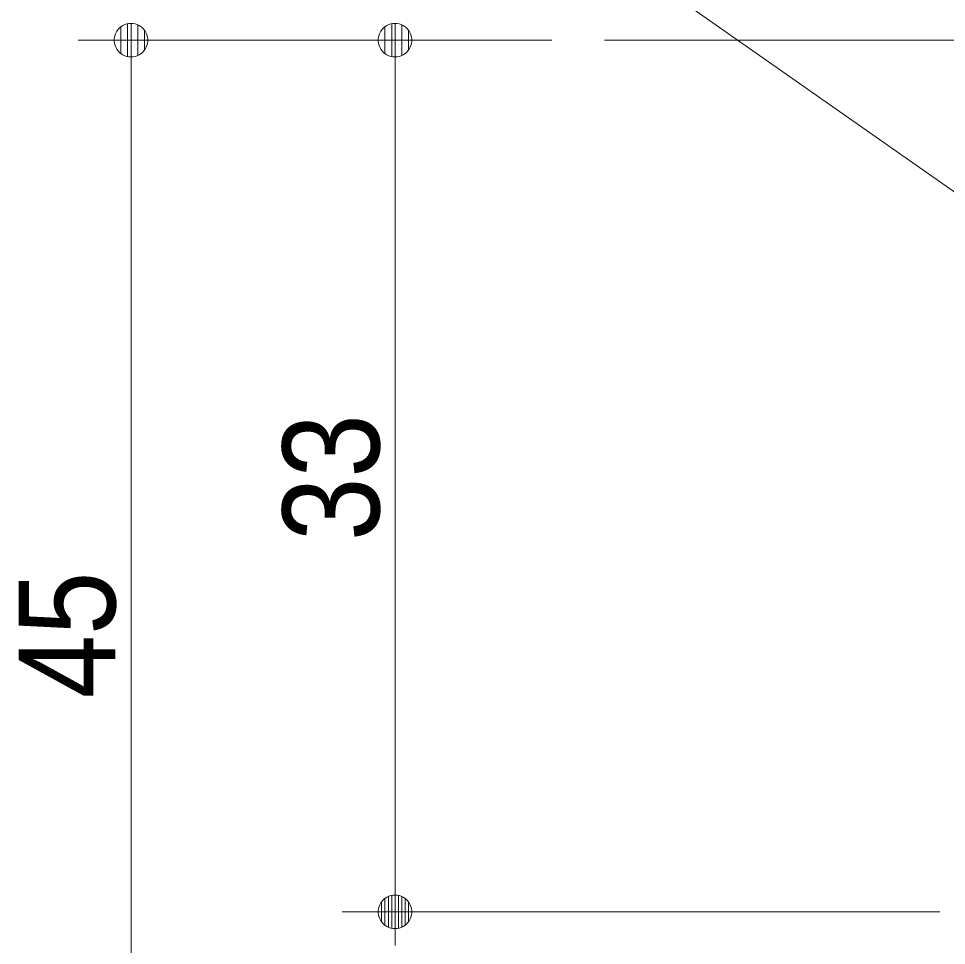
# Model space of a CAD drawing. Units: millimetres, scale not verified, with parts at other scales. Extents: x -6062 to 6062, y -3045 to 3045.
# Drawn here: x -118.3 to 233.2, y 647.5 to 998.4 of the extents above; entities that cross this region are included whole.
import ezdxf
from ezdxf.enums import TextEntityAlignment as Align

# ---------------------------------------------------------------- set-up
doc = ezdxf.new("R2010")
doc.units = ezdxf.units.MM
doc.header["$LTSCALE"] = 20
for name, color, linetype, lineweight in [('0-0_3一般', 7, 'Continuous', 9), ('0-1_2寸法-3', 7, 'Continuous', 9), ('0-2_2寸法-1', 7, 'Continuous', 9), ('0-3_0', 7, 'Continuous', 9)]:
    doc.layers.add(name, color=color, linetype=linetype, lineweight=lineweight)
doc.styles.add('ＭＳ Ｐゴシック', font='')
doc.styles.get('ＭＳ Ｐゴシック').set_extended_font_data('MS PGothic')

# ---------------------------------------------------------------- blocks, each defined once
blk = doc.blocks.new('グループ-27')
at = {"layer": '0-0_3一般'}
blk.add_line((37823.7, 19804.9), (59163.7, 19804.9), dxfattribs=at)
blk = doc.blocks.new('グループ-56')
at = {"layer": '0-0_3一般'}
blk.add_line((39236.2, 19804.9), (37823.7, 19804.9), dxfattribs=at)
blk = doc.blocks.new('グループ-57')
at = {"layer": '0-0_3一般'}
for name in ['グループ-56', 'グループ-27']:
    blk.add_blockref(name, (0, 0), dxfattribs=at)
blk = doc.blocks.new('_Dot')
at = {"layer": '0-3_0'}
for p, q in [((7.99, 6), (-7.99, 6)), ((-10, 0), (-20, 0)), ((9.78, 2), (-9.78, 2)), ((9.16, -3.98), (-9.16, -3.98)), ((6, -7.98), (-6, -7.98))]:
    blk.add_line(p, q, dxfattribs=at)
for points in [[(10, 0), (9.92, 1.25), (9.69, 2.49), (9.3, 3.68), (8.76, 4.82), (8.09, 5.88), (7.29, 6.85), (6.37, 7.71), (5.36, 8.44), (4.26, 9.05), (3.09, 9.51), (1.87, 9.82), (0.63, 9.98), (-0.63, 9.98), (-1.87, 9.82), (-3.09, 9.51), (-4.26, 9.05), (-5.36, 8.44), (-6.37, 7.71), (-7.29, 6.85), (-8.09, 5.88), (-8.76, 4.82), (-9.3, 3.68), (-9.69, 2.49), (-9.92, 1.25), (-10, 0), (0, 0)], [(-10, 0), (-9.92, -1.25), (-9.69, -2.49), (-9.3, -3.68), (-8.76, -4.82), (-8.09, -5.88), (-7.29, -6.85), (-6.37, -7.71), (-5.36, -8.44), (-4.26, -9.05), (-3.09, -9.51), (-1.87, -9.82), (-0.63, -9.98), (0.63, -9.98), (1.87, -9.82), (3.09, -9.51), (4.26, -9.05), (5.36, -8.44), (6.37, -7.71), (7.29, -6.85), (8.09, -5.88), (8.76, -4.82), (9.3, -3.68), (9.69, -2.49), (9.92, -1.25), (10, 0), (0, 0)]]:
    blk.add_lwpolyline(points, close=True, dxfattribs=at)

msp = doc.modelspace()

# ---------------------------------------------------------------- linework, layer by layer
at = {"layer": '0-1_2寸法-3'}
msp.add_lwpolyline([(240.68, 929.74), (82.86, 1040.25), (-105.43, 1040.25)], dxfattribs=at)
at = {"layer": '0-2_2寸法-1'}
for p, q in [((4.31, 990.25), (-95.69, 990.25)), ((83.68, 990.25), (4.31, 990.25)), ((-75.69, 552.96), (-75.69, 977.53)), ((24.31, 977.53), (24.31, 672.96)), ((230.68, 660.25), (4.31, 660.25)), ((230.68, 660.25), (4.31, 660.25))]:
    msp.add_line(p, q, dxfattribs=at)

# ---------------------------------------------------------------- block references
at = {"layer": '0-0_3一般', "xscale": 0.05, "yscale": 0.05}
msp.add_blockref('グループ-57', (-1787.5, 0), dxfattribs=at)
at = {"layer": '0-2_2寸法-1', "xscale": 0.6356201, "yscale": 0.6356201}
for p, rotation in [((-75.69, 990.25), 90), ((24.31, 990.25), 90), ((24.31, 660.25), 270), ((24.31, 660.25), 90)]:
    msp.add_blockref('_Dot', p, dxfattribs=dict(at, rotation=rotation))

# ---------------------------------------------------------------- texts
at = {"layer": '0-2_2寸法-1', "style": 'ＭＳ Ｐゴシック', "width": 0.9}
for s, p in [('33', (29.37, 800.65)), ('45', (-70.63, 741.04))]:
    msp.add_text(s, height=36.66, rotation=90, dxfattribs=at).set_placement(p, align=Align.BOTTOM_LEFT)

doc.saveas('drawing.dxf')
